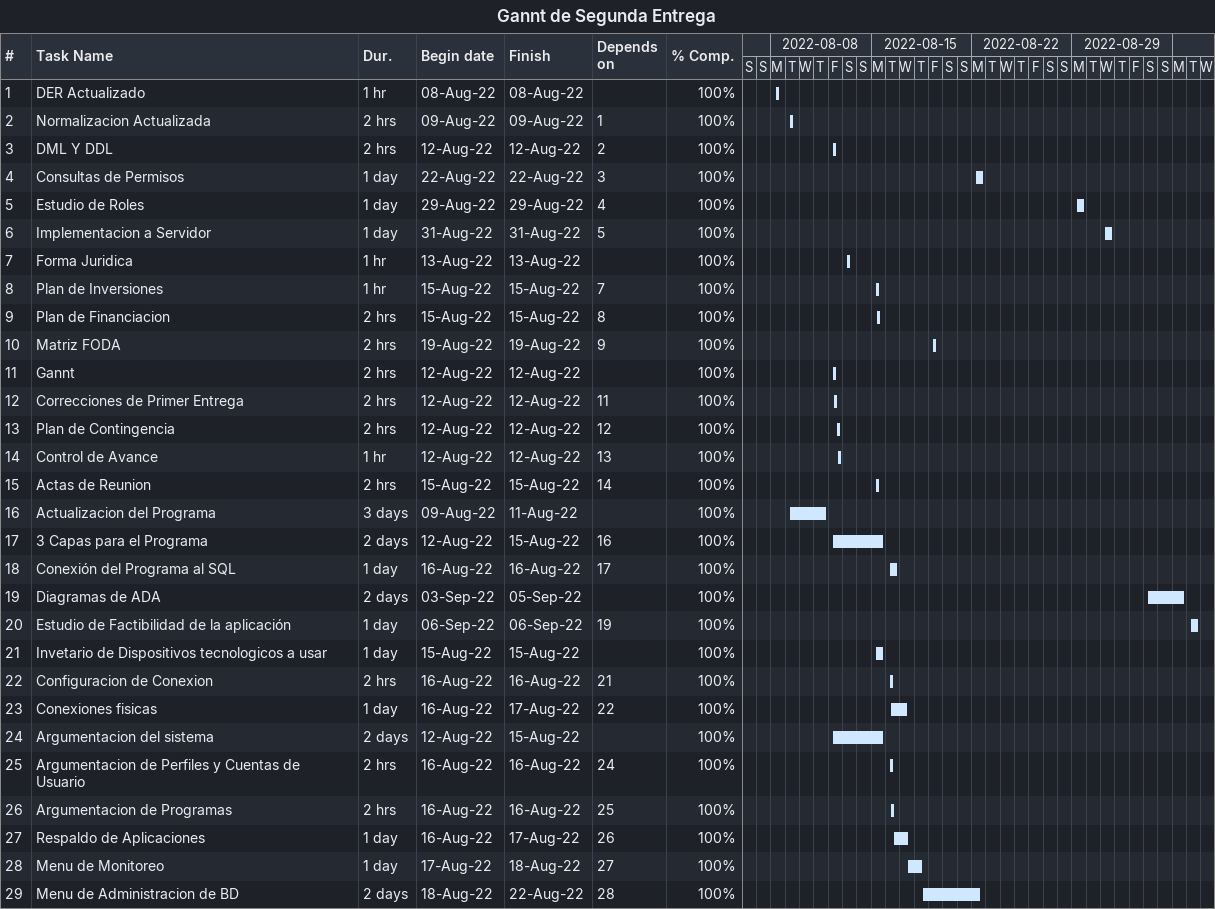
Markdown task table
Gannt de Segunda Entrega

| ID | Task | Duration | Start | Finish | Predecessors | % complete |
|---|---|---|---|---|---|---|
| 1 | DER Actualizado | 1h | 2022-08-08 | 2022-08-08 |  | 100 |
| 2 | Normalizacion Actualizada | 2h | 2022-08-09 | 2022-08-09 | 1 | 100 |
| 3 | DML Y DDL | 2h | 2022-08-12 | 2022-08-12 | 2 | 100 |
| 4 | Consultas de Permisos | 1d | 2022-08-22 | 2022-08-22 | 3 | 100 |
| 5 | Estudio de Roles | 1d | 2022-08-29 | 2022-08-29 | 4 | 100 |
| 6 | Implementacion a Servidor | 1d | 2022-08-31 | 2022-08-31 | 5 | 100 |
| 7 | Forma Juridica | 1h | 2022-08-13 | 2022-08-13 |  | 100 |
| 8 | Plan de Inversiones | 1h | 2022-08-15 | 2022-08-15 | 7 | 100 |
| 9 | Plan de Financiacion | 2h | 2022-08-15 | 2022-08-15 | 8 | 100 |
| 10 | Matriz FODA | 2h | 2022-08-19 | 2022-08-19 | 9 | 100 |
| 11 | Gannt | 2h | 2022-08-12 | 2022-08-12 |  | 100 |
| 12 | Correcciones de Primer Entrega | 2h | 2022-08-12 | 2022-08-12 | 11 | 100 |
| 13 | Plan de Contingencia | 2h | 2022-08-12 | 2022-08-12 | 12 | 100 |
| 14 | Control de Avance | 1h | 2022-08-12 | 2022-08-12 | 13 | 100 |
| 15 | Actas de Reunion | 2h | 2022-08-15 | 2022-08-15 | 14 | 100 |
| 16 | Actualizacion del Programa | 3d | 2022-08-09 | 2022-08-11 |  | 100 |
| 17 | 3 Capas para el Programa | 2d | 2022-08-12 | 2022-08-15 | 16 | 100 |
| 18 | Conexión del Programa al SQL | 1d | 2022-08-16 | 2022-08-16 | 17 | 100 |
| 19 | Diagramas de ADA | 2d | 2022-09-03 | 2022-09-05 |  | 100 |
| 20 | Estudio de Factibilidad de la aplicación | 1d | 2022-09-06 | 2022-09-06 | 19 | 100 |
| 21 | Invetario de Dispositivos tecnologicos a usar | 1d | 2022-08-15 | 2022-08-15 |  | 100 |
| 22 | Configuracion de Conexion | 2h | 2022-08-16 | 2022-08-16 | 21 | 100 |
| 23 | Conexiones fisicas | 1d | 2022-08-16 | 2022-08-17 | 22 | 100 |
| 24 | Argumentacion del sistema | 2d | 2022-08-12 | 2022-08-15 |  | 100 |
| 25 | Argumentacion de Perfiles y Cuentas de Usuario | 2h | 2022-08-16 | 2022-08-16 | 24 | 100 |
| 26 | Argumentacion de Programas | 2h | 2022-08-16 | 2022-08-16 | 25 | 100 |
| 27 | Respaldo de Aplicaciones | 1d | 2022-08-16 | 2022-08-17 | 26 | 100 |
| 28 | Menu de Monitoreo | 1d | 2022-08-17 | 2022-08-18 | 27 | 100 |
| 29 | Menu de Administracion de BD | 2d | 2022-08-18 | 2022-08-22 | 28 | 100 |
